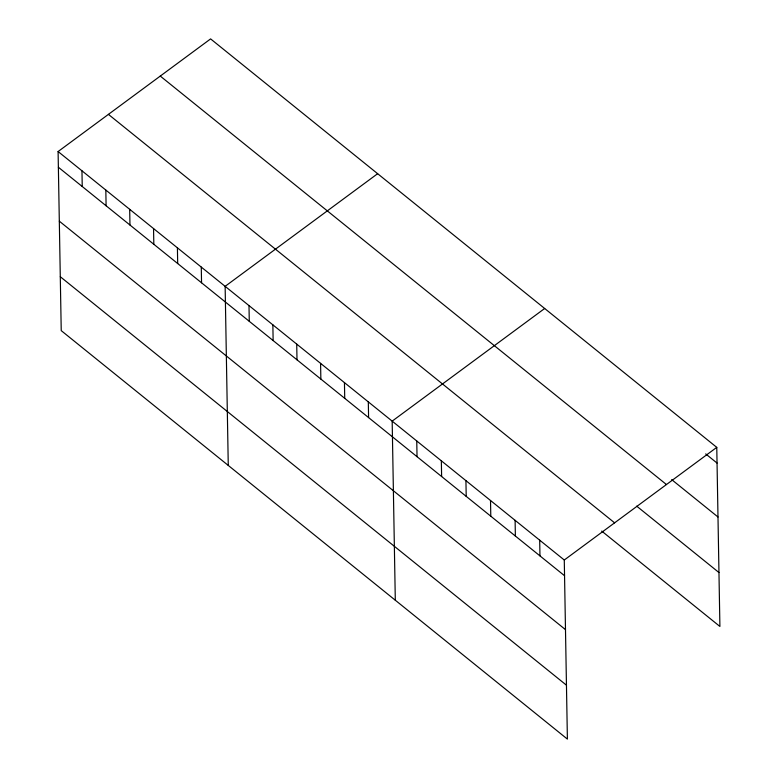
<?xml version="1.0" encoding="UTF-8"?>
<svg xmlns="http://www.w3.org/2000/svg" width="778" height="778" viewBox="0 0 778 778"><rect width="100%" height="100%" fill="white"/><g stroke="black" fill="none" stroke-linecap="round" stroke-linejoin="round"><path stroke-width="1.17" d="M58.097 151.545L564.274 560.014L567.395 739.1L61.229 330.631L58.097 151.545L210.605 38.9L716.771 447.369L719.903 626.455L601.705 531.073M377.641 173.698L225.134 286.343L228.265 465.429M544.678 308.487L392.17 421.131L395.302 600.217M564.274 560.014L716.771 447.369M705.704 453.914L717.053 463.066M671.657 479.598L717.987 516.991M160.278 76.079L666.445 484.538M636.696 506.147L718.96 572.54M108.424 114.376L614.601 522.835M58.369 167.251L564.546 575.72M59.313 221.166L565.489 629.635M60.285 276.715L566.452 685.185M539.689 540.175L539.961 555.881M515.104 520.336L515.376 536.042M490.519 500.497L490.792 516.203M465.934 480.658L466.207 496.364M441.34 460.819L441.622 476.525M416.755 440.98L417.037 456.676M368.315 401.876L368.587 417.582M344.45 382.62L344.722 398.326M320.585 363.365L320.857 379.071M296.719 344.109L297.001 359.815M272.864 324.854L273.136 340.56M248.999 305.598L249.271 321.304M201.278 267.087L201.551 282.793M177.413 247.832L177.685 263.538M153.548 228.576L153.82 244.282M129.683 209.321L129.965 225.027M105.827 190.065L106.1 205.771M81.962 170.81L82.235 186.506"/></g></svg>
